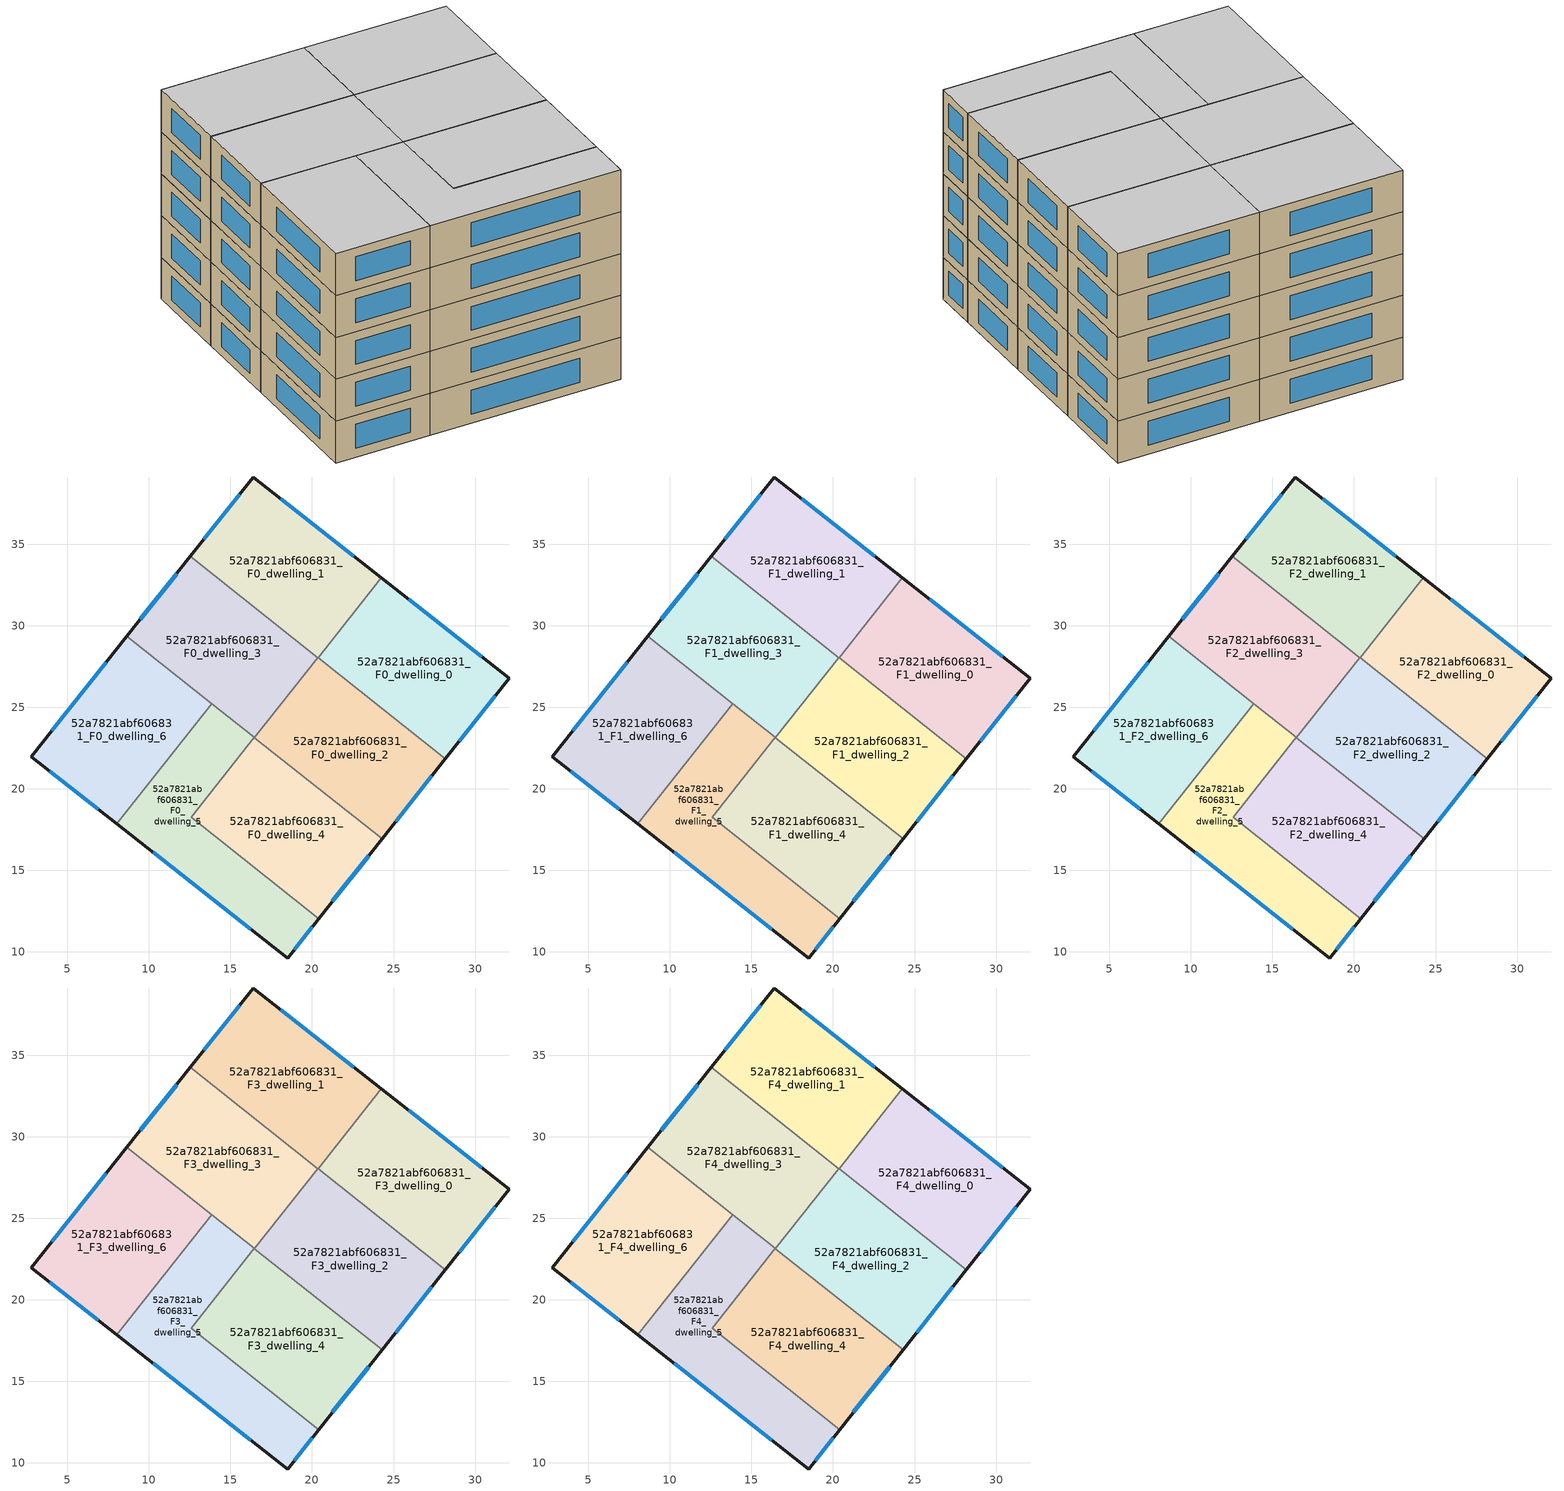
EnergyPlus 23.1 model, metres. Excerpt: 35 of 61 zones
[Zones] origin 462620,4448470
52a7821abf606831_F0_dwelling_0
 floor ground (EU_floor_Construction): 32.09,26.78 28.18,21.85 20.38,28.03 24.26,32.93 z0
 wall outside (EU_wall_Construction): 28.18,21.85 32.09,26.78 24.26,32.93 z0:3
 wall to 52a7821abf606831_F0_dwelling_1 (EU_wall_Construction): 24.26,32.93 20.38,28.03 z0:3
 wall to 52a7821abf606831_F0_dwelling_2 (EU_wall_Construction): 20.38,28.03 28.18,21.85 z0:3
 window (EU_Window_Construction): 30.41,28.09 25.94,31.61 / 29.02,22.9 31.25,25.72 z0.64:2.36
52a7821abf606831_F0_dwelling_1
 floor ground (EU_floor_Construction): 24.26,32.93 20.38,28.03 12.53,34.25 16.39,39.12 z0
 wall outside (EU_wall_Construction): 24.26,32.93 16.39,39.12 12.53,34.25 z0:3
 wall to 52a7821abf606831_F0_dwelling_3 (EU_wall_Construction): 12.53,34.25 20.36,28.05 z0:3
 wall to 52a7821abf606831_F0_dwelling_2 (EU_wall_Construction): 20.35,28.05 20.38,28.03 z0:3
 window (EU_Window_Construction): 22.58,34.26 18.08,37.79 / 15.56,38.08 13.36,35.29 z0.64:2.36
52a7821abf606831_F0_dwelling_2
 floor ground (EU_floor_Construction): 28.18,21.85 24.3,16.95 16.47,23.15 20.35,28.05 z0
 wall outside (EU_wall_Construction): 24.3,16.95 28.18,21.85 z0:3
 wall to 52a7821abf606831_F0_dwelling_3 (EU_wall_Construction): 20.35,28.05 16.47,23.15 z0:3
 wall to 52a7821abf606831_F0_dwelling_4 (EU_wall_Construction): 16.47,23.15 24.3,16.95 z0:3
 window (EU_Window_Construction): 25.13,18 27.35,20.8 z0.64:2.36
52a7821abf606831_F0_dwelling_3
 floor ground (EU_floor_Construction): 20.35,28.05 16.47,23.15 8.65,29.35 12.53,34.25 z0
 wall outside (EU_wall_Construction): 12.53,34.25 8.65,29.35 z0:3
 wall to 52a7821abf606831_F0_dwelling_6 (EU_wall_Construction): 8.65,29.35 13.85,25.23 z0:3
 wall to 52a7821abf606831_F0_dwelling_5 (EU_wall_Construction): 13.85,25.23 16.47,23.15 z0:3
 window (EU_Window_Construction): 11.7,33.2 9.48,30.4 z0.64:2.36
52a7821abf606831_F0_dwelling_4
 floor ground (EU_floor_Construction): 24.3,16.95 20.42,12.05 12.59,18.25 16.47,23.15 z0
 wall outside (EU_wall_Construction): 20.42,12.05 24.3,16.95 z0:3
 wall to 52a7821abf606831_F0_dwelling_5 (EU_wall_Construction): 16.47,23.15 12.59,18.25 20.42,12.05 z0:3
 window (EU_Window_Construction): 21.25,13.1 23.47,15.9 z0.64:2.36
52a7821abf606831_F0_dwelling_5
 floor ground (EU_floor_Construction): 16.47,23.15 12.59,18.25 20.42,12.05 18.5,9.63 8.02,17.87 13.85,25.23 z0
 wall outside (EU_wall_Construction): 8.02,17.87 18.5,9.63 20.42,12.05 z0:3
 wall to 52a7821abf606831_F0_dwelling_6 (EU_wall_Construction): 13.85,25.23 8.02,17.87 z0:3
 window (EU_Window_Construction): 18.91,10.15 20.01,11.53 / 10.26,16.1 16.26,11.39 z0.64:2.36
52a7821abf606831_F0_dwelling_6
 floor ground (EU_floor_Construction): 13.85,25.23 8.02,17.87 2.8,21.97 8.65,29.35 z0
 wall outside (EU_wall_Construction): 8.65,29.35 2.8,21.97 8.02,17.87 z0:3
 window (EU_Window_Construction): 3.91,21.09 6.9,18.75 / 7.39,27.77 4.05,23.55 z0.64:2.36
52a7821abf606831_F1_dwelling_0
 floor to 52a7821abf606831_F0_dwelling_0 (EU_floor_Construction): 32.09,26.78 28.18,21.85 20.38,28.03 24.26,32.93 z3
 wall outside (EU_wall_Construction): 28.18,21.85 32.09,26.78 24.26,32.93 z3:6
 wall to 52a7821abf606831_F1_dwelling_1 (EU_wall_Construction): 24.26,32.93 20.38,28.03 z3:6
 wall to 52a7821abf606831_F1_dwelling_2 (EU_wall_Construction): 20.38,28.03 28.18,21.85 z3:6
 window (EU_Window_Construction): 30.41,28.09 25.94,31.61 / 29.02,22.9 31.25,25.72 z3.64:5.36
52a7821abf606831_F1_dwelling_1
 floor to 52a7821abf606831_F0_dwelling_1 (EU_floor_Construction): 24.26,32.93 20.38,28.03 12.53,34.25 16.39,39.12 z3
 wall outside (EU_wall_Construction): 24.26,32.93 16.39,39.12 12.53,34.25 z3:6
 wall to 52a7821abf606831_F1_dwelling_3 (EU_wall_Construction): 12.53,34.25 20.36,28.05 z3:6
 wall to 52a7821abf606831_F1_dwelling_2 (EU_wall_Construction): 20.35,28.05 20.38,28.03 z3:6
 window (EU_Window_Construction): 22.58,34.26 18.08,37.79 / 15.56,38.08 13.36,35.29 z3.64:5.36
52a7821abf606831_F1_dwelling_2
 floor to 52a7821abf606831_F0_dwelling_2 (EU_floor_Construction): 28.18,21.85 24.3,16.95 16.47,23.15 20.35,28.05 z3
 wall outside (EU_wall_Construction): 24.3,16.95 28.18,21.85 z3:6
 wall to 52a7821abf606831_F1_dwelling_3 (EU_wall_Construction): 20.35,28.05 16.47,23.15 z3:6
 wall to 52a7821abf606831_F1_dwelling_4 (EU_wall_Construction): 16.47,23.15 24.3,16.95 z3:6
 window (EU_Window_Construction): 25.13,18 27.35,20.8 z3.64:5.36
52a7821abf606831_F1_dwelling_3
 floor to 52a7821abf606831_F0_dwelling_3 (EU_floor_Construction): 20.35,28.05 16.47,23.15 8.65,29.35 12.53,34.25 z3
 wall outside (EU_wall_Construction): 12.53,34.25 8.65,29.35 z3:6
 wall to 52a7821abf606831_F1_dwelling_6 (EU_wall_Construction): 8.65,29.35 13.85,25.23 z3:6
 wall to 52a7821abf606831_F1_dwelling_5 (EU_wall_Construction): 13.85,25.23 16.47,23.15 z3:6
 window (EU_Window_Construction): 11.7,33.2 9.48,30.4 z3.64:5.36
52a7821abf606831_F1_dwelling_4
 floor to 52a7821abf606831_F0_dwelling_4 (EU_floor_Construction): 24.3,16.95 20.42,12.05 12.59,18.25 16.47,23.15 z3
 wall outside (EU_wall_Construction): 20.42,12.05 24.3,16.95 z3:6
 wall to 52a7821abf606831_F1_dwelling_5 (EU_wall_Construction): 16.47,23.15 12.59,18.25 20.42,12.05 z3:6
 window (EU_Window_Construction): 21.25,13.1 23.47,15.9 z3.64:5.36
52a7821abf606831_F1_dwelling_5
 floor to 52a7821abf606831_F0_dwelling_5 (EU_floor_Construction): 16.47,23.15 12.59,18.25 20.42,12.05 18.5,9.63 8.02,17.87 13.85,25.23 z3
 wall outside (EU_wall_Construction): 8.02,17.87 18.5,9.63 20.42,12.05 z3:6
 wall to 52a7821abf606831_F1_dwelling_6 (EU_wall_Construction): 13.85,25.23 8.02,17.87 z3:6
 window (EU_Window_Construction): 18.91,10.15 20.01,11.53 / 10.26,16.1 16.26,11.39 z3.64:5.36
52a7821abf606831_F1_dwelling_6
 floor to 52a7821abf606831_F0_dwelling_6 (EU_floor_Construction): 13.85,25.23 8.02,17.87 2.8,21.97 8.65,29.35 z3
 wall outside (EU_wall_Construction): 8.65,29.35 2.8,21.97 8.02,17.87 z3:6
 window (EU_Window_Construction): 3.91,21.09 6.9,18.75 / 7.39,27.77 4.05,23.55 z3.64:5.36
52a7821abf606831_F2_dwelling_0
 floor to 52a7821abf606831_F1_dwelling_0 (EU_floor_Construction): 32.09,26.78 28.18,21.85 20.38,28.03 24.26,32.93 z6
 wall outside (EU_wall_Construction): 28.18,21.85 32.09,26.78 24.26,32.93 z6:9
 wall to 52a7821abf606831_F2_dwelling_1 (EU_wall_Construction): 24.26,32.93 20.38,28.03 z6:9
 wall to 52a7821abf606831_F2_dwelling_2 (EU_wall_Construction): 20.38,28.03 28.18,21.85 z6:9
 window (EU_Window_Construction): 30.41,28.09 25.94,31.61 / 29.02,22.9 31.25,25.72 z6.64:8.36
52a7821abf606831_F2_dwelling_1
 floor to 52a7821abf606831_F1_dwelling_1 (EU_floor_Construction): 24.26,32.93 20.38,28.03 12.53,34.25 16.39,39.12 z6
 wall outside (EU_wall_Construction): 24.26,32.93 16.39,39.12 12.53,34.25 z6:9
 wall to 52a7821abf606831_F2_dwelling_3 (EU_wall_Construction): 12.53,34.25 20.36,28.05 z6:9
 wall to 52a7821abf606831_F2_dwelling_2 (EU_wall_Construction): 20.35,28.05 20.38,28.03 z6:9
 window (EU_Window_Construction): 22.58,34.26 18.08,37.79 / 15.56,38.08 13.36,35.29 z6.64:8.36
52a7821abf606831_F2_dwelling_2
 floor to 52a7821abf606831_F1_dwelling_2 (EU_floor_Construction): 28.18,21.85 24.3,16.95 16.47,23.15 20.35,28.05 z6
 wall outside (EU_wall_Construction): 24.3,16.95 28.18,21.85 z6:9
 wall to 52a7821abf606831_F2_dwelling_3 (EU_wall_Construction): 20.35,28.05 16.47,23.15 z6:9
 wall to 52a7821abf606831_F2_dwelling_4 (EU_wall_Construction): 16.47,23.15 24.3,16.95 z6:9
 window (EU_Window_Construction): 25.13,18 27.35,20.8 z6.64:8.36
52a7821abf606831_F2_dwelling_3
 floor to 52a7821abf606831_F1_dwelling_3 (EU_floor_Construction): 20.35,28.05 16.47,23.15 8.65,29.35 12.53,34.25 z6
 wall outside (EU_wall_Construction): 12.53,34.25 8.65,29.35 z6:9
 wall to 52a7821abf606831_F2_dwelling_6 (EU_wall_Construction): 8.65,29.35 13.85,25.23 z6:9
 wall to 52a7821abf606831_F2_dwelling_5 (EU_wall_Construction): 13.85,25.23 16.47,23.15 z6:9
 window (EU_Window_Construction): 11.7,33.2 9.48,30.4 z6.64:8.36
52a7821abf606831_F2_dwelling_4
 floor to 52a7821abf606831_F1_dwelling_4 (EU_floor_Construction): 24.3,16.95 20.42,12.05 12.59,18.25 16.47,23.15 z6
 wall outside (EU_wall_Construction): 20.42,12.05 24.3,16.95 z6:9
 wall to 52a7821abf606831_F2_dwelling_5 (EU_wall_Construction): 16.47,23.15 12.59,18.25 20.42,12.05 z6:9
 window (EU_Window_Construction): 21.25,13.1 23.47,15.9 z6.64:8.36
52a7821abf606831_F2_dwelling_5
 floor to 52a7821abf606831_F1_dwelling_5 (EU_floor_Construction): 16.47,23.15 12.59,18.25 20.42,12.05 18.5,9.63 8.02,17.87 13.85,25.23 z6
 wall outside (EU_wall_Construction): 8.02,17.87 18.5,9.63 20.42,12.05 z6:9
 wall to 52a7821abf606831_F2_dwelling_6 (EU_wall_Construction): 13.85,25.23 8.02,17.87 z6:9
 window (EU_Window_Construction): 18.91,10.15 20.01,11.53 / 10.26,16.1 16.26,11.39 z6.64:8.36
52a7821abf606831_F2_dwelling_6
 floor to 52a7821abf606831_F1_dwelling_6 (EU_floor_Construction): 13.85,25.23 8.02,17.87 2.8,21.97 8.65,29.35 z6
 wall outside (EU_wall_Construction): 8.65,29.35 2.8,21.97 8.02,17.87 z6:9
 window (EU_Window_Construction): 3.91,21.09 6.9,18.75 / 7.39,27.77 4.05,23.55 z6.64:8.36
52a7821abf606831_F3_dwelling_0
 floor to 52a7821abf606831_F2_dwelling_0 (EU_floor_Construction): 32.09,26.78 28.18,21.85 20.38,28.03 24.26,32.93 z9
 wall outside (EU_wall_Construction): 28.18,21.85 32.09,26.78 24.26,32.93 z9:12
 wall to 52a7821abf606831_F3_dwelling_1 (EU_wall_Construction): 24.26,32.93 20.38,28.03 z9:12
 wall to 52a7821abf606831_F3_dwelling_2 (EU_wall_Construction): 20.38,28.03 28.18,21.85 z9:12
 window (EU_Window_Construction): 30.41,28.09 25.94,31.61 / 29.02,22.9 31.25,25.72 z9.64:11.36
52a7821abf606831_F3_dwelling_1
 floor to 52a7821abf606831_F2_dwelling_1 (EU_floor_Construction): 24.26,32.93 20.38,28.03 12.53,34.25 16.39,39.12 z9
 wall outside (EU_wall_Construction): 24.26,32.93 16.39,39.12 12.53,34.25 z9:12
 wall to 52a7821abf606831_F3_dwelling_3 (EU_wall_Construction): 12.53,34.25 20.36,28.05 z9:12
 wall to 52a7821abf606831_F3_dwelling_2 (EU_wall_Construction): 20.35,28.05 20.38,28.03 z9:12
 window (EU_Window_Construction): 22.58,34.26 18.08,37.79 / 15.56,38.08 13.36,35.29 z9.64:11.36
52a7821abf606831_F3_dwelling_2
 floor to 52a7821abf606831_F2_dwelling_2 (EU_floor_Construction): 28.18,21.85 24.3,16.95 16.47,23.15 20.35,28.05 z9
 wall outside (EU_wall_Construction): 24.3,16.95 28.18,21.85 z9:12
 wall to 52a7821abf606831_F3_dwelling_3 (EU_wall_Construction): 20.35,28.05 16.47,23.15 z9:12
 wall to 52a7821abf606831_F3_dwelling_4 (EU_wall_Construction): 16.47,23.15 24.3,16.95 z9:12
 window (EU_Window_Construction): 25.13,18 27.35,20.8 z9.64:11.36
52a7821abf606831_F3_dwelling_3
 floor to 52a7821abf606831_F2_dwelling_3 (EU_floor_Construction): 20.35,28.05 16.47,23.15 8.65,29.35 12.53,34.25 z9
 wall outside (EU_wall_Construction): 12.53,34.25 8.65,29.35 z9:12
 wall to 52a7821abf606831_F3_dwelling_6 (EU_wall_Construction): 8.65,29.35 13.85,25.23 z9:12
 wall to 52a7821abf606831_F3_dwelling_5 (EU_wall_Construction): 13.85,25.23 16.47,23.15 z9:12
 window (EU_Window_Construction): 11.7,33.2 9.48,30.4 z9.64:11.36
52a7821abf606831_F3_dwelling_4
 floor to 52a7821abf606831_F2_dwelling_4 (EU_floor_Construction): 24.3,16.95 20.42,12.05 12.59,18.25 16.47,23.15 z9
 wall outside (EU_wall_Construction): 20.42,12.05 24.3,16.95 z9:12
 wall to 52a7821abf606831_F3_dwelling_5 (EU_wall_Construction): 16.47,23.15 12.59,18.25 20.42,12.05 z9:12
 window (EU_Window_Construction): 21.25,13.1 23.47,15.9 z9.64:11.36
52a7821abf606831_F3_dwelling_5
 floor to 52a7821abf606831_F2_dwelling_5 (EU_floor_Construction): 16.47,23.15 12.59,18.25 20.42,12.05 18.5,9.63 8.02,17.87 13.85,25.23 z9
 wall outside (EU_wall_Construction): 8.02,17.87 18.5,9.63 20.42,12.05 z9:12
 wall to 52a7821abf606831_F3_dwelling_6 (EU_wall_Construction): 13.85,25.23 8.02,17.87 z9:12
 window (EU_Window_Construction): 18.91,10.15 20.01,11.53 / 10.26,16.1 16.26,11.39 z9.64:11.36
52a7821abf606831_F3_dwelling_6
 floor to 52a7821abf606831_F2_dwelling_6 (EU_floor_Construction): 13.85,25.23 8.02,17.87 2.8,21.97 8.65,29.35 z9
 wall outside (EU_wall_Construction): 8.65,29.35 2.8,21.97 8.02,17.87 z9:12
 window (EU_Window_Construction): 3.91,21.09 6.9,18.75 / 7.39,27.77 4.05,23.55 z9.64:11.36
52a7821abf606831_F4_dwelling_0
 floor to 52a7821abf606831_F3_dwelling_0 (EU_floor_Construction): 32.09,26.78 28.18,21.85 20.38,28.03 24.26,32.93 z12
 wall outside (EU_wall_Construction): 28.18,21.85 32.09,26.78 24.26,32.93 z12:15
 wall to 52a7821abf606831_F4_dwelling_1 (EU_wall_Construction): 24.26,32.93 20.38,28.03 z12:15
 wall to 52a7821abf606831_F4_dwelling_2 (EU_wall_Construction): 20.38,28.03 28.18,21.85 z12:15
 window (EU_Window_Construction): 30.41,28.09 25.94,31.61 / 29.02,22.9 31.25,25.72 z12.64:14.36
 ceiling to 52a7821abf606831_F5_dwelling_0 (EU_floor_Construction): 28.18,21.85 32.09,26.78 24.26,32.93 20.38,28.03 z15
52a7821abf606831_F4_dwelling_1
 floor to 52a7821abf606831_F3_dwelling_1 (EU_floor_Construction): 24.26,32.93 20.38,28.03 12.53,34.25 16.39,39.12 z12
 wall outside (EU_wall_Construction): 24.26,32.93 16.39,39.12 12.53,34.25 z12:15
 wall to 52a7821abf606831_F4_dwelling_3 (EU_wall_Construction): 12.53,34.25 20.36,28.05 z12:15
 wall to 52a7821abf606831_F4_dwelling_2 (EU_wall_Construction): 20.35,28.05 20.38,28.03 z12:15
 window (EU_Window_Construction): 22.58,34.26 18.08,37.79 / 15.56,38.08 13.36,35.29 z12.64:14.36
 ceiling to 52a7821abf606831_F5_dwelling_1 (EU_floor_Construction): 20.38,28.03 24.26,32.93 16.39,39.12 12.53,34.25 z15
52a7821abf606831_F4_dwelling_2
 floor to 52a7821abf606831_F3_dwelling_2 (EU_floor_Construction): 28.18,21.85 24.3,16.95 16.47,23.15 20.35,28.05 z12
 wall outside (EU_wall_Construction): 24.3,16.95 28.18,21.85 z12:15
 wall to 52a7821abf606831_F4_dwelling_3 (EU_wall_Construction): 20.35,28.05 16.47,23.15 z12:15
 wall to 52a7821abf606831_F4_dwelling_4 (EU_wall_Construction): 16.47,23.15 24.3,16.95 z12:15
 window (EU_Window_Construction): 25.13,18 27.35,20.8 z12.64:14.36
 ceiling to 52a7821abf606831_F5_dwelling_2 (EU_floor_Construction): 24.3,16.95 28.18,21.85 20.35,28.05 16.47,23.15 z15
52a7821abf606831_F4_dwelling_3
 floor to 52a7821abf606831_F3_dwelling_3 (EU_floor_Construction): 20.35,28.05 16.47,23.15 8.65,29.35 12.53,34.25 z12
 wall outside (EU_wall_Construction): 12.53,34.25 8.65,29.35 z12:15
 wall to 52a7821abf606831_F4_dwelling_6 (EU_wall_Construction): 8.65,29.35 13.85,25.23 z12:15
 wall to 52a7821abf606831_F4_dwelling_5 (EU_wall_Construction): 13.85,25.23 16.47,23.15 z12:15
 window (EU_Window_Construction): 11.7,33.2 9.48,30.4 z12.64:14.36
 ceiling to 52a7821abf606831_F5_dwelling_3 (EU_floor_Construction): 16.47,23.15 20.35,28.05 12.53,34.25 8.65,29.35 z15
52a7821abf606831_F4_dwelling_4
 floor to 52a7821abf606831_F3_dwelling_4 (EU_floor_Construction): 24.3,16.95 20.42,12.05 12.59,18.25 16.47,23.15 z12
 wall outside (EU_wall_Construction): 20.42,12.05 24.3,16.95 z12:15
 wall to 52a7821abf606831_F4_dwelling_5 (EU_wall_Construction): 16.47,23.15 12.59,18.25 20.42,12.05 z12:15
 window (EU_Window_Construction): 21.25,13.1 23.47,15.9 z12.64:14.36
 ceiling to 52a7821abf606831_F5_dwelling_4 (EU_floor_Construction): 20.42,12.05 24.3,16.95 16.47,23.15 12.59,18.25 z15
52a7821abf606831_F4_dwelling_5
 floor to 52a7821abf606831_F3_dwelling_5 (EU_floor_Construction): 16.47,23.15 12.59,18.25 20.42,12.05 18.5,9.63 8.02,17.87 13.85,25.23 z12
 wall outside (EU_wall_Construction): 8.02,17.87 18.5,9.63 20.42,12.05 z12:15
 wall to 52a7821abf606831_F4_dwelling_6 (EU_wall_Construction): 13.85,25.23 8.02,17.87 z12:15
 window (EU_Window_Construction): 18.91,10.15 20.01,11.53 / 10.26,16.1 16.26,11.39 z12.64:14.36
 ceiling to 52a7821abf606831_F5_dwelling_5 (EU_floor_Construction): 18.5,9.63 20.42,12.05 12.59,18.25 16.47,23.15 13.85,25.23 8.02,17.87 z15
52a7821abf606831_F4_dwelling_6
 floor to 52a7821abf606831_F3_dwelling_6 (EU_floor_Construction): 13.85,25.23 8.02,17.87 2.8,21.97 8.65,29.35 z12
 wall outside (EU_wall_Construction): 8.65,29.35 2.8,21.97 8.02,17.87 z12:15
 window (EU_Window_Construction): 3.91,21.09 6.9,18.75 / 7.39,27.77 4.05,23.55 z12.64:14.36
 ceiling to 52a7821abf606831_F5_dwelling_6 (EU_floor_Construction): 8.02,17.87 13.85,25.23 8.65,29.35 2.8,21.97 z15
[Building]
EU S2 Campaign: North Axis=0; Terrain=City; Solar Distribution=FullExterior
[Site:Location]
Yerevan-Zvartnots.Intl.AP: Latitude=40.15; Longitude=44.383; Time Zone=4; Elevation=854
[SizingPeriod:WeatherFileDays]
AnnualSizingPeriod: Begin Month=1; Begin Day of Month=1; End Month=12; End Day of Month=31; Day of Week for Start Day=Monday; Use Weather File Daylight Saving Period=No; Use Weather File Rain and Snow Indicators=No
[MATERIAL]
EU_InternalMass_Material: Roughness=MediumRough; Thickness=0.1; Conductivity=1; Density=1800; Specific Heat=900; Thermal Absorptance=0.9; Solar Absorptance=0.7; Visible Absorptance=0.7
[MATERIAL:NOMASS] Roughness=MediumRough; Thermal Absorptance=0.9; Solar Absorptance=0.7; Visible Absorptance=0.7
Name | Thermal Resistance
EU_wall_NoMass | 1.05043
EU_floor_NoMass | 0.478065
[WINDOWMATERIAL:SIMPLEGLAZINGSYSTEM]
EU_Window_SimpleGlazing: UFactor=2.5566; Solar Heat Gain Coefficient=0.75; Visible Transmittance=0.75
[CONSTRUCTION]
EU_wall_Construction: EU_wall_NoMass
EU_floor_Construction: EU_floor_NoMass
EU_Window_Construction: EU_Window_SimpleGlazing
EU_InternalMass_Construction: EU_InternalMass_Material
[ZONE] Type=1; Multiplier=1; Ceiling Height=autocalculate; Floor Area=autocalculate; Part of Total Floor Area=Yes
Name | Volume
52a7821abf606831_F0_dwelling_0; 52a7821abf606831_F1_dwelling_0; 52a7821abf606831_F2_dwelling_0; 52a7821abf606831_F3_dwelling_0; 52a7821abf606831_F4_dwelling_0 | 187.273
52a7821abf606831_F0_dwelling_1; 52a7821abf606831_F1_dwelling_1; 52a7821abf606831_F2_dwelling_1; 52a7821abf606831_F3_dwelling_1; 52a7821abf606831_F4_dwelling_1 | 187.295
52a7821abf606831_F0_dwelling_2; 52a7821abf606831_F1_dwelling_2; 52a7821abf606831_F2_dwelling_2; 52a7821abf606831_F3_dwelling_2; 52a7821abf606831_F4_dwelling_2 | 187.281
52a7821abf606831_F0_dwelling_3; 52a7821abf606831_F1_dwelling_3; 52a7821abf606831_F2_dwelling_3; 52a7821abf606831_F3_dwelling_3; 52a7821abf606831_F4_dwelling_3; 52a7821abf606831_F0_dwelling_6; 52a7821abf606831_F1_dwelling_6; 52a7821abf606831_F2_dwelling_6; 52a7821abf606831_F3_dwelling_6; 52a7821abf606831_F4_dwelling_6 | 187.276
52a7821abf606831_F0_dwelling_4; 52a7821abf606831_F1_dwelling_4; 52a7821abf606831_F2_dwelling_4; 52a7821abf606831_F3_dwelling_4; 52a7821abf606831_F4_dwelling_4; 52a7821abf606831_F0_dwelling_5; 52a7821abf606831_F1_dwelling_5; 52a7821abf606831_F2_dwelling_5; 52a7821abf606831_F3_dwelling_5; 52a7821abf606831_F4_dwelling_5 | 187.274
[INTERNALMASS] Construction=EU_InternalMass_Construction
Name | Zone or ZoneList | Surface Area
52a7821abf606831_F0_dwelling_0_EU_InternalMass | 52a7821abf606831_F0_dwelling_0 | 62.424
52a7821abf606831_F0_dwelling_1_EU_InternalMass | 52a7821abf606831_F0_dwelling_1 | 62.4302
52a7821abf606831_F0_dwelling_2_EU_InternalMass | 52a7821abf606831_F0_dwelling_2 | 62.426
52a7821abf606831_F0_dwelling_3_EU_InternalMass | 52a7821abf606831_F0_dwelling_3 | 62.4255
52a7821abf606831_F0_dwelling_4_EU_InternalMass | 52a7821abf606831_F0_dwelling_4 | 62.4265
52a7821abf606831_F0_dwelling_5_EU_InternalMass | 52a7821abf606831_F0_dwelling_5 | 62.425
52a7821abf606831_F0_dwelling_6_EU_InternalMass | 52a7821abf606831_F0_dwelling_6 | 62.4247
52a7821abf606831_F1_dwelling_0_EU_InternalMass | 52a7821abf606831_F1_dwelling_0 | 62.424
52a7821abf606831_F1_dwelling_1_EU_InternalMass | 52a7821abf606831_F1_dwelling_1 | 62.4302
52a7821abf606831_F1_dwelling_2_EU_InternalMass | 52a7821abf606831_F1_dwelling_2 | 62.426
52a7821abf606831_F1_dwelling_3_EU_InternalMass | 52a7821abf606831_F1_dwelling_3 | 62.4255
52a7821abf606831_F1_dwelling_4_EU_InternalMass | 52a7821abf606831_F1_dwelling_4 | 62.4265
52a7821abf606831_F1_dwelling_5_EU_InternalMass | 52a7821abf606831_F1_dwelling_5 | 62.425
52a7821abf606831_F1_dwelling_6_EU_InternalMass | 52a7821abf606831_F1_dwelling_6 | 62.4247
52a7821abf606831_F2_dwelling_0_EU_InternalMass | 52a7821abf606831_F2_dwelling_0 | 62.424
52a7821abf606831_F2_dwelling_1_EU_InternalMass | 52a7821abf606831_F2_dwelling_1 | 62.4302
52a7821abf606831_F2_dwelling_2_EU_InternalMass | 52a7821abf606831_F2_dwelling_2 | 62.426
52a7821abf606831_F2_dwelling_3_EU_InternalMass | 52a7821abf606831_F2_dwelling_3 | 62.4255
52a7821abf606831_F2_dwelling_4_EU_InternalMass | 52a7821abf606831_F2_dwelling_4 | 62.4265
52a7821abf606831_F2_dwelling_5_EU_InternalMass | 52a7821abf606831_F2_dwelling_5 | 62.425
52a7821abf606831_F2_dwelling_6_EU_InternalMass | 52a7821abf606831_F2_dwelling_6 | 62.4247
52a7821abf606831_F3_dwelling_0_EU_InternalMass | 52a7821abf606831_F3_dwelling_0 | 62.424
52a7821abf606831_F3_dwelling_1_EU_InternalMass | 52a7821abf606831_F3_dwelling_1 | 62.4302
52a7821abf606831_F3_dwelling_2_EU_InternalMass | 52a7821abf606831_F3_dwelling_2 | 62.426
52a7821abf606831_F3_dwelling_3_EU_InternalMass | 52a7821abf606831_F3_dwelling_3 | 62.4255
52a7821abf606831_F3_dwelling_4_EU_InternalMass | 52a7821abf606831_F3_dwelling_4 | 62.4265
52a7821abf606831_F3_dwelling_5_EU_InternalMass | 52a7821abf606831_F3_dwelling_5 | 62.425
52a7821abf606831_F3_dwelling_6_EU_InternalMass | 52a7821abf606831_F3_dwelling_6 | 62.4247
52a7821abf606831_F4_dwelling_0_EU_InternalMass | 52a7821abf606831_F4_dwelling_0 | 62.424
52a7821abf606831_F4_dwelling_1_EU_InternalMass | 52a7821abf606831_F4_dwelling_1 | 62.4302
52a7821abf606831_F4_dwelling_2_EU_InternalMass | 52a7821abf606831_F4_dwelling_2 | 62.426
52a7821abf606831_F4_dwelling_3_EU_InternalMass | 52a7821abf606831_F4_dwelling_3 | 62.4255
52a7821abf606831_F4_dwelling_4_EU_InternalMass | 52a7821abf606831_F4_dwelling_4 | 62.4265
52a7821abf606831_F4_dwelling_5_EU_InternalMass | 52a7821abf606831_F4_dwelling_5 | 62.425
52a7821abf606831_F4_dwelling_6_EU_InternalMass | 52a7821abf606831_F4_dwelling_6 | 62.4247
[OTHEREQUIPMENT] Fuel Type=Electricity; Design Level Calculation Method=Watts/Area; Power per Zone Floor Area=1; Fraction Latent=0; Fraction Radiant=0; Fraction Lost=0; Carbon Dioxide Generation Rate=0; EndUse Subcategory=EU_Step8_InternalGains
Name | Zone or ZoneList or Space or SpaceList | Schedule
EU_Step8_InternalGain_52a7821abf606831_F0_dwelling_0_f000 | 52a7821abf606831_F0_dwelling_0 | EU_Step8_GainSchedule_52a7821abf606831_F0_dwelling_0_f000
EU_Step8_InternalGain_52a7821abf606831_F0_dwelling_1_f000 | 52a7821abf606831_F0_dwelling_1 | EU_Step8_GainSchedule_52a7821abf606831_F0_dwelling_1_f000
EU_Step8_InternalGain_52a7821abf606831_F0_dwelling_2_f000 | 52a7821abf606831_F0_dwelling_2 | EU_Step8_GainSchedule_52a7821abf606831_F0_dwelling_2_f000
EU_Step8_InternalGain_52a7821abf606831_F0_dwelling_3_f000 | 52a7821abf606831_F0_dwelling_3 | EU_Step8_GainSchedule_52a7821abf606831_F0_dwelling_3_f000
EU_Step8_InternalGain_52a7821abf606831_F0_dwelling_4_f000 | 52a7821abf606831_F0_dwelling_4 | EU_Step8_GainSchedule_52a7821abf606831_F0_dwelling_4_f000
EU_Step8_InternalGain_52a7821abf606831_F0_dwelling_5_f000 | 52a7821abf606831_F0_dwelling_5 | EU_Step8_GainSchedule_52a7821abf606831_F0_dwelling_5_f000
EU_Step8_InternalGain_52a7821abf606831_F0_dwelling_6_f000 | 52a7821abf606831_F0_dwelling_6 | EU_Step8_GainSchedule_52a7821abf606831_F0_dwelling_6_f000
EU_Step8_InternalGain_52a7821abf606831_F1_dwelling_0_f000 | 52a7821abf606831_F1_dwelling_0 | EU_Step8_GainSchedule_52a7821abf606831_F1_dwelling_0_f000
EU_Step8_InternalGain_52a7821abf606831_F1_dwelling_1_f000 | 52a7821abf606831_F1_dwelling_1 | EU_Step8_GainSchedule_52a7821abf606831_F1_dwelling_1_f000
EU_Step8_InternalGain_52a7821abf606831_F1_dwelling_2_f000 | 52a7821abf606831_F1_dwelling_2 | EU_Step8_GainSchedule_52a7821abf606831_F1_dwelling_2_f000
EU_Step8_InternalGain_52a7821abf606831_F1_dwelling_3_f000 | 52a7821abf606831_F1_dwelling_3 | EU_Step8_GainSchedule_52a7821abf606831_F1_dwelling_3_f000
EU_Step8_InternalGain_52a7821abf606831_F1_dwelling_4_f000 | 52a7821abf606831_F1_dwelling_4 | EU_Step8_GainSchedule_52a7821abf606831_F1_dwelling_4_f000
EU_Step8_InternalGain_52a7821abf606831_F1_dwelling_5_f000 | 52a7821abf606831_F1_dwelling_5 | EU_Step8_GainSchedule_52a7821abf606831_F1_dwelling_5_f000
EU_Step8_InternalGain_52a7821abf606831_F1_dwelling_6_f000 | 52a7821abf606831_F1_dwelling_6 | EU_Step8_GainSchedule_52a7821abf606831_F1_dwelling_6_f000
EU_Step8_InternalGain_52a7821abf606831_F2_dwelling_0_f000 | 52a7821abf606831_F2_dwelling_0 | EU_Step8_GainSchedule_52a7821abf606831_F2_dwelling_0_f000
EU_Step8_InternalGain_52a7821abf606831_F2_dwelling_1_f000 | 52a7821abf606831_F2_dwelling_1 | EU_Step8_GainSchedule_52a7821abf606831_F2_dwelling_1_f000
EU_Step8_InternalGain_52a7821abf606831_F2_dwelling_2_f000 | 52a7821abf606831_F2_dwelling_2 | EU_Step8_GainSchedule_52a7821abf606831_F2_dwelling_2_f000
EU_Step8_InternalGain_52a7821abf606831_F2_dwelling_3_f000 | 52a7821abf606831_F2_dwelling_3 | EU_Step8_GainSchedule_52a7821abf606831_F2_dwelling_3_f000
EU_Step8_InternalGain_52a7821abf606831_F2_dwelling_4_f000 | 52a7821abf606831_F2_dwelling_4 | EU_Step8_GainSchedule_52a7821abf606831_F2_dwelling_4_f000
EU_Step8_InternalGain_52a7821abf606831_F2_dwelling_5_f000 | 52a7821abf606831_F2_dwelling_5 | EU_Step8_GainSchedule_52a7821abf606831_F2_dwelling_5_f000
EU_Step8_InternalGain_52a7821abf606831_F2_dwelling_6_f000 | 52a7821abf606831_F2_dwelling_6 | EU_Step8_GainSchedule_52a7821abf606831_F2_dwelling_6_f000
EU_Step8_InternalGain_52a7821abf606831_F3_dwelling_0_f000 | 52a7821abf606831_F3_dwelling_0 | EU_Step8_GainSchedule_52a7821abf606831_F3_dwelling_0_f000
EU_Step8_InternalGain_52a7821abf606831_F3_dwelling_1_f000 | 52a7821abf606831_F3_dwelling_1 | EU_Step8_GainSchedule_52a7821abf606831_F3_dwelling_1_f000
EU_Step8_InternalGain_52a7821abf606831_F3_dwelling_2_f000 | 52a7821abf606831_F3_dwelling_2 | EU_Step8_GainSchedule_52a7821abf606831_F3_dwelling_2_f000
EU_Step8_InternalGain_52a7821abf606831_F3_dwelling_3_f000 | 52a7821abf606831_F3_dwelling_3 | EU_Step8_GainSchedule_52a7821abf606831_F3_dwelling_3_f000
EU_Step8_InternalGain_52a7821abf606831_F3_dwelling_4_f000 | 52a7821abf606831_F3_dwelling_4 | EU_Step8_GainSchedule_52a7821abf606831_F3_dwelling_4_f000
EU_Step8_InternalGain_52a7821abf606831_F3_dwelling_5_f000 | 52a7821abf606831_F3_dwelling_5 | EU_Step8_GainSchedule_52a7821abf606831_F3_dwelling_5_f000
EU_Step8_InternalGain_52a7821abf606831_F3_dwelling_6_f000 | 52a7821abf606831_F3_dwelling_6 | EU_Step8_GainSchedule_52a7821abf606831_F3_dwelling_6_f000
EU_Step8_InternalGain_52a7821abf606831_F4_dwelling_0_f000 | 52a7821abf606831_F4_dwelling_0 | EU_Step8_GainSchedule_52a7821abf606831_F4_dwelling_0_f000
EU_Step8_InternalGain_52a7821abf606831_F4_dwelling_1_f000 | 52a7821abf606831_F4_dwelling_1 | EU_Step8_GainSchedule_52a7821abf606831_F4_dwelling_1_f000
EU_Step8_InternalGain_52a7821abf606831_F4_dwelling_2_f000 | 52a7821abf606831_F4_dwelling_2 | EU_Step8_GainSchedule_52a7821abf606831_F4_dwelling_2_f000
EU_Step8_InternalGain_52a7821abf606831_F4_dwelling_3_f000 | 52a7821abf606831_F4_dwelling_3 | EU_Step8_GainSchedule_52a7821abf606831_F4_dwelling_3_f000
EU_Step8_InternalGain_52a7821abf606831_F4_dwelling_4_f000 | 52a7821abf606831_F4_dwelling_4 | EU_Step8_GainSchedule_52a7821abf606831_F4_dwelling_4_f000
EU_Step8_InternalGain_52a7821abf606831_F4_dwelling_5_f000 | 52a7821abf606831_F4_dwelling_5 | EU_Step8_GainSchedule_52a7821abf606831_F4_dwelling_5_f000
EU_Step8_InternalGain_52a7821abf606831_F4_dwelling_6_f000 | 52a7821abf606831_F4_dwelling_6 | EU_Step8_GainSchedule_52a7821abf606831_F4_dwelling_6_f000
[ZONEVENTILATION:DESIGNFLOWRATE] Schedule=EU_AlwaysOn; Design Flow Rate Calculation Method=AirChanges/Hour; Air Changes per Hour=0.557805; Ventilation Type=Natural; Fan Pressure Rise=0; Fan Total Efficiency=1; Constant Term Coefficient=1; Temperature Term Coefficient=0; Velocity Term Coefficient=0; Velocity Squared Term Coefficient=0; Minimum Indoor Temperature=-100; Maximum Indoor Temperature=100; Delta Temperature=-100; Minimum Outdoor Temperature=-100; Maximum Outdoor Temperature=100; Maximum Wind Speed=40
Name | Zone or ZoneList or Space or SpaceList
EU_ConstantAir_52a7821abf606831_F0_dwelling_0 | 52a7821abf606831_F0_dwelling_0
EU_ConstantAir_52a7821abf606831_F0_dwelling_1 | 52a7821abf606831_F0_dwelling_1
EU_ConstantAir_52a7821abf606831_F0_dwelling_2 | 52a7821abf606831_F0_dwelling_2
EU_ConstantAir_52a7821abf606831_F0_dwelling_3 | 52a7821abf606831_F0_dwelling_3
EU_ConstantAir_52a7821abf606831_F0_dwelling_4 | 52a7821abf606831_F0_dwelling_4
EU_ConstantAir_52a7821abf606831_F0_dwelling_5 | 52a7821abf606831_F0_dwelling_5
EU_ConstantAir_52a7821abf606831_F0_dwelling_6 | 52a7821abf606831_F0_dwelling_6
EU_ConstantAir_52a7821abf606831_F1_dwelling_0 | 52a7821abf606831_F1_dwelling_0
EU_ConstantAir_52a7821abf606831_F1_dwelling_1 | 52a7821abf606831_F1_dwelling_1
EU_ConstantAir_52a7821abf606831_F1_dwelling_2 | 52a7821abf606831_F1_dwelling_2
EU_ConstantAir_52a7821abf606831_F1_dwelling_3 | 52a7821abf606831_F1_dwelling_3
EU_ConstantAir_52a7821abf606831_F1_dwelling_4 | 52a7821abf606831_F1_dwelling_4
EU_ConstantAir_52a7821abf606831_F1_dwelling_5 | 52a7821abf606831_F1_dwelling_5
EU_ConstantAir_52a7821abf606831_F1_dwelling_6 | 52a7821abf606831_F1_dwelling_6
EU_ConstantAir_52a7821abf606831_F2_dwelling_0 | 52a7821abf606831_F2_dwelling_0
EU_ConstantAir_52a7821abf606831_F2_dwelling_1 | 52a7821abf606831_F2_dwelling_1
EU_ConstantAir_52a7821abf606831_F2_dwelling_2 | 52a7821abf606831_F2_dwelling_2
EU_ConstantAir_52a7821abf606831_F2_dwelling_3 | 52a7821abf606831_F2_dwelling_3
EU_ConstantAir_52a7821abf606831_F2_dwelling_4 | 52a7821abf606831_F2_dwelling_4
EU_ConstantAir_52a7821abf606831_F2_dwelling_5 | 52a7821abf606831_F2_dwelling_5
EU_ConstantAir_52a7821abf606831_F2_dwelling_6 | 52a7821abf606831_F2_dwelling_6
EU_ConstantAir_52a7821abf606831_F3_dwelling_0 | 52a7821abf606831_F3_dwelling_0
EU_ConstantAir_52a7821abf606831_F3_dwelling_1 | 52a7821abf606831_F3_dwelling_1
EU_ConstantAir_52a7821abf606831_F3_dwelling_2 | 52a7821abf606831_F3_dwelling_2
EU_ConstantAir_52a7821abf606831_F3_dwelling_3 | 52a7821abf606831_F3_dwelling_3
EU_ConstantAir_52a7821abf606831_F3_dwelling_4 | 52a7821abf606831_F3_dwelling_4
EU_ConstantAir_52a7821abf606831_F3_dwelling_5 | 52a7821abf606831_F3_dwelling_5
EU_ConstantAir_52a7821abf606831_F3_dwelling_6 | 52a7821abf606831_F3_dwelling_6
EU_ConstantAir_52a7821abf606831_F4_dwelling_0 | 52a7821abf606831_F4_dwelling_0
EU_ConstantAir_52a7821abf606831_F4_dwelling_1 | 52a7821abf606831_F4_dwelling_1
EU_ConstantAir_52a7821abf606831_F4_dwelling_2 | 52a7821abf606831_F4_dwelling_2
EU_ConstantAir_52a7821abf606831_F4_dwelling_3 | 52a7821abf606831_F4_dwelling_3
EU_ConstantAir_52a7821abf606831_F4_dwelling_4 | 52a7821abf606831_F4_dwelling_4
EU_ConstantAir_52a7821abf606831_F4_dwelling_5 | 52a7821abf606831_F4_dwelling_5
EU_ConstantAir_52a7821abf606831_F4_dwelling_6 | 52a7821abf606831_F4_dwelling_6
[HVACTEMPLATE:THERMOSTAT] Constant Heating Setpoint=20; Constant Cooling Setpoint=50
EU_HeatOnly_52a7821abf606831_F0_dwelling_0; EU_HeatOnly_52a7821abf606831_F0_dwelling_1; EU_HeatOnly_52a7821abf606831_F0_dwelling_2; EU_HeatOnly_52a7821abf606831_F0_dwelling_3; EU_HeatOnly_52a7821abf606831_F0_dwelling_4; EU_HeatOnly_52a7821abf606831_F0_dwelling_5; EU_HeatOnly_52a7821abf606831_F0_dwelling_6; EU_HeatOnly_52a7821abf606831_F1_dwelling_0; EU_HeatOnly_52a7821abf606831_F1_dwelling_1; EU_HeatOnly_52a7821abf606831_F1_dwelling_2; EU_HeatOnly_52a7821abf606831_F1_dwelling_3; EU_HeatOnly_52a7821abf606831_F1_dwelling_4; EU_HeatOnly_52a7821abf606831_F1_dwelling_5; EU_HeatOnly_52a7821abf606831_F1_dwelling_6; EU_HeatOnly_52a7821abf606831_F2_dwelling_0; EU_HeatOnly_52a7821abf606831_F2_dwelling_1; EU_HeatOnly_52a7821abf606831_F2_dwelling_2; EU_HeatOnly_52a7821abf606831_F2_dwelling_3; EU_HeatOnly_52a7821abf606831_F2_dwelling_4; EU_HeatOnly_52a7821abf606831_F2_dwelling_5; EU_HeatOnly_52a7821abf606831_F2_dwelling_6; EU_HeatOnly_52a7821abf606831_F3_dwelling_0; EU_HeatOnly_52a7821abf606831_F3_dwelling_1; EU_HeatOnly_52a7821abf606831_F3_dwelling_2; EU_HeatOnly_52a7821abf606831_F3_dwelling_3; EU_HeatOnly_52a7821abf606831_F3_dwelling_4; EU_HeatOnly_52a7821abf606831_F3_dwelling_5; EU_HeatOnly_52a7821abf606831_F3_dwelling_6; EU_HeatOnly_52a7821abf606831_F4_dwelling_0; EU_HeatOnly_52a7821abf606831_F4_dwelling_1; EU_HeatOnly_52a7821abf606831_F4_dwelling_2; EU_HeatOnly_52a7821abf606831_F4_dwelling_3; EU_HeatOnly_52a7821abf606831_F4_dwelling_4; EU_HeatOnly_52a7821abf606831_F4_dwelling_5; EU_HeatOnly_52a7821abf606831_F4_dwelling_6; EU_HeatOnly_52a7821abf606831_F5_dwelling_0; EU_HeatOnly_52a7821abf606831_F5_dwelling_1; EU_HeatOnly_52a7821abf606831_F5_dwelling_2; EU_HeatOnly_52a7821abf606831_F5_dwelling_3; EU_HeatOnly_52a7821abf606831_F5_dwelling_4; EU_HeatOnly_52a7821abf606831_F5_dwelling_5; EU_HeatOnly_52a7821abf606831_F5_dwelling_6; EU_HeatOnly_52a7821abf606831_F6_dwelling_0; EU_HeatOnly_52a7821abf606831_F6_dwelling_1; EU_HeatOnly_52a7821abf606831_F6_dwelling_2; EU_HeatOnly_52a7821abf606831_F6_dwelling_3; EU_HeatOnly_52a7821abf606831_F6_dwelling_4; EU_HeatOnly_52a7821abf606831_F6_dwelling_5; EU_HeatOnly_52a7821abf606831_F6_dwelling_6; EU_HeatOnly_52a7821abf606831_F7_dwelling_0; EU_HeatOnly_52a7821abf606831_F7_dwelling_1; EU_HeatOnly_52a7821abf606831_F7_dwelling_2; EU_HeatOnly_52a7821abf606831_F7_dwelling_3; EU_HeatOnly_52a7821abf606831_F7_dwelling_4; EU_HeatOnly_52a7821abf606831_F7_dwelling_5; EU_HeatOnly_52a7821abf606831_F8_dwelling_0; EU_HeatOnly_52a7821abf606831_F8_dwelling_1; EU_HeatOnly_52a7821abf606831_F8_dwelling_2; EU_HeatOnly_52a7821abf606831_F8_dwelling_3; EU_HeatOnly_52a7821abf606831_F8_dwelling_4; EU_HeatOnly_52a7821abf606831_F8_dwelling_5
[HVACTEMPLATE:ZONE:IDEALLOADSAIRSYSTEM] System Availability Schedule=EU_AlwaysOn; Maximum Heating Supply Air Temperature=50; Minimum Cooling Supply Air Temperature=13; Maximum Heating Supply Air Humidity Ratio=0.0156; Minimum Cooling Supply Air Humidity Ratio=0.0077; Heating Limit=NoLimit; Cooling Limit=NoLimit; Heating Availability Schedule=EU_AlwaysOn; Cooling Availability Schedule=EU_CoolingOff; Dehumidification Control Type=ConstantSensibleHeatRatio; Cooling Sensible Heat Ratio=0.7; Dehumidification Setpoint=60; Humidification Control Type=None; Humidification Setpoint=30; Outdoor Air Method=None; Outdoor Air Flow Rate per Person=0.00944; Outdoor Air Flow Rate per Zone Floor Area=0; Outdoor Air Flow Rate per Zone=0; Demand Controlled Ventilation Type=None; Outdoor Air Economizer Type=NoEconomizer; Heat Recovery Type=None; Sensible Heat Recovery Effectiveness=0.7; Latent Heat Recovery Effectiveness=0.65
Name | Template Thermostat
52a7821abf606831_F0_dwelling_0 | EU_HeatOnly_52a7821abf606831_F0_dwelling_0
52a7821abf606831_F0_dwelling_1 | EU_HeatOnly_52a7821abf606831_F0_dwelling_1
52a7821abf606831_F0_dwelling_2 | EU_HeatOnly_52a7821abf606831_F0_dwelling_2
52a7821abf606831_F0_dwelling_3 | EU_HeatOnly_52a7821abf606831_F0_dwelling_3
52a7821abf606831_F0_dwelling_4 | EU_HeatOnly_52a7821abf606831_F0_dwelling_4
52a7821abf606831_F0_dwelling_5 | EU_HeatOnly_52a7821abf606831_F0_dwelling_5
52a7821abf606831_F0_dwelling_6 | EU_HeatOnly_52a7821abf606831_F0_dwelling_6
52a7821abf606831_F1_dwelling_0 | EU_HeatOnly_52a7821abf606831_F1_dwelling_0
52a7821abf606831_F1_dwelling_1 | EU_HeatOnly_52a7821abf606831_F1_dwelling_1
52a7821abf606831_F1_dwelling_2 | EU_HeatOnly_52a7821abf606831_F1_dwelling_2
52a7821abf606831_F1_dwelling_3 | EU_HeatOnly_52a7821abf606831_F1_dwelling_3
52a7821abf606831_F1_dwelling_4 | EU_HeatOnly_52a7821abf606831_F1_dwelling_4
52a7821abf606831_F1_dwelling_5 | EU_HeatOnly_52a7821abf606831_F1_dwelling_5
52a7821abf606831_F1_dwelling_6 | EU_HeatOnly_52a7821abf606831_F1_dwelling_6
52a7821abf606831_F2_dwelling_0 | EU_HeatOnly_52a7821abf606831_F2_dwelling_0
52a7821abf606831_F2_dwelling_1 | EU_HeatOnly_52a7821abf606831_F2_dwelling_1
52a7821abf606831_F2_dwelling_2 | EU_HeatOnly_52a7821abf606831_F2_dwelling_2
52a7821abf606831_F2_dwelling_3 | EU_HeatOnly_52a7821abf606831_F2_dwelling_3
52a7821abf606831_F2_dwelling_4 | EU_HeatOnly_52a7821abf606831_F2_dwelling_4
52a7821abf606831_F2_dwelling_5 | EU_HeatOnly_52a7821abf606831_F2_dwelling_5
52a7821abf606831_F2_dwelling_6 | EU_HeatOnly_52a7821abf606831_F2_dwelling_6
52a7821abf606831_F3_dwelling_0 | EU_HeatOnly_52a7821abf606831_F3_dwelling_0
52a7821abf606831_F3_dwelling_1 | EU_HeatOnly_52a7821abf606831_F3_dwelling_1
52a7821abf606831_F3_dwelling_2 | EU_HeatOnly_52a7821abf606831_F3_dwelling_2
52a7821abf606831_F3_dwelling_3 | EU_HeatOnly_52a7821abf606831_F3_dwelling_3
52a7821abf606831_F3_dwelling_4 | EU_HeatOnly_52a7821abf606831_F3_dwelling_4
52a7821abf606831_F3_dwelling_5 | EU_HeatOnly_52a7821abf606831_F3_dwelling_5
52a7821abf606831_F3_dwelling_6 | EU_HeatOnly_52a7821abf606831_F3_dwelling_6
52a7821abf606831_F4_dwelling_0 | EU_HeatOnly_52a7821abf606831_F4_dwelling_0
52a7821abf606831_F4_dwelling_1 | EU_HeatOnly_52a7821abf606831_F4_dwelling_1
52a7821abf606831_F4_dwelling_2 | EU_HeatOnly_52a7821abf606831_F4_dwelling_2
52a7821abf606831_F4_dwelling_3 | EU_HeatOnly_52a7821abf606831_F4_dwelling_3
52a7821abf606831_F4_dwelling_4 | EU_HeatOnly_52a7821abf606831_F4_dwelling_4
52a7821abf606831_F4_dwelling_5 | EU_HeatOnly_52a7821abf606831_F4_dwelling_5
52a7821abf606831_F4_dwelling_6 | EU_HeatOnly_52a7821abf606831_F4_dwelling_6
[SIZING:ZONE] Zone Cooling Design Supply Air Temperature Input Method=SupplyAirTemperature; Zone Cooling Design Supply Air Temperature=13; Zone Heating Design Supply Air Temperature Input Method=SupplyAirTemperature; Zone Heating Design Supply Air Temperature=50; Zone Cooling Design Supply Air Humidity Ratio=0.008; Zone Heating Design Supply Air Humidity Ratio=0.008; Cooling Design Air Flow Method=DesignDay; Cooling Design Air Flow Rate=0; Cooling Minimum Air Flow per Zone Floor Area=0.000762; Cooling Minimum Air Flow=0; Cooling Minimum Air Flow Fraction=0.2; Heating Design Air Flow Method=DesignDay; Heating Design Air Flow Rate=0; Heating Maximum Air Flow per Zone Floor Area=0.002032; Heating Maximum Air Flow=0.141576; Heating Maximum Air Flow Fraction=0.3; Account for Dedicated Outdoor Air System=No; Dedicated Outdoor Air System Control Strategy=NeutralSupplyAir; Dedicated Outdoor Air Low Setpoint Temperature for Design=autosize; Dedicated Outdoor Air High Setpoint Temperature for Design=autosize; Zone Load Sizing Method=Sensible Load Only No Latent Load; Zone Latent Cooling Design Supply Air Humidity Ratio Input Method=HumidityRatioDifference; Zone Cooling Design Supply Air Humidity Ratio Difference=0.005; Zone Latent Heating Design Supply Air Humidity Ratio Input Method=HumidityRatioDifference; Zone Humidification Design Supply Air Humidity Ratio Difference=0.005
52a7821abf606831_F0_dwelling_0; 52a7821abf606831_F0_dwelling_1; 52a7821abf606831_F0_dwelling_2; 52a7821abf606831_F0_dwelling_3; 52a7821abf606831_F0_dwelling_4; 52a7821abf606831_F0_dwelling_5; 52a7821abf606831_F0_dwelling_6; 52a7821abf606831_F1_dwelling_0; 52a7821abf606831_F1_dwelling_1; 52a7821abf606831_F1_dwelling_2; 52a7821abf606831_F1_dwelling_3; 52a7821abf606831_F1_dwelling_4; 52a7821abf606831_F1_dwelling_5; 52a7821abf606831_F1_dwelling_6; 52a7821abf606831_F2_dwelling_0; 52a7821abf606831_F2_dwelling_1; 52a7821abf606831_F2_dwelling_2; 52a7821abf606831_F2_dwelling_3; 52a7821abf606831_F2_dwelling_4; 52a7821abf606831_F2_dwelling_5; 52a7821abf606831_F2_dwelling_6; 52a7821abf606831_F3_dwelling_0; 52a7821abf606831_F3_dwelling_1; 52a7821abf606831_F3_dwelling_2; 52a7821abf606831_F3_dwelling_3; 52a7821abf606831_F3_dwelling_4; 52a7821abf606831_F3_dwelling_5; 52a7821abf606831_F3_dwelling_6; 52a7821abf606831_F4_dwelling_0; 52a7821abf606831_F4_dwelling_1; 52a7821abf606831_F4_dwelling_2; 52a7821abf606831_F4_dwelling_3; 52a7821abf606831_F4_dwelling_4; 52a7821abf606831_F4_dwelling_5; 52a7821abf606831_F4_dwelling_6
[SCHEDULE:CONSTANT]
Name | Hourly Value
EU_AlwaysOn | 1
EU_CoolingOff | 0
[SCHEDULE:FILE] Column Number=1; Rows to Skip at Top=0; Number of Hours of Data=8760; Column Separator=Comma; Interpolate to Timestep=No; Minutes per Item=60; Adjust Schedule for Daylight Savings=Yes
Name | File
EU_Step8_GainSchedule_52a7821abf606831_F0_dwelling_0_f000 | ../../schedules/52a7821abf606831/52a7821abf606831_F0_dwelling_0_f000_gain.csv
EU_Step8_GainSchedule_52a7821abf606831_F0_dwelling_1_f000 | ../../schedules/52a7821abf606831/52a7821abf606831_F0_dwelling_1_f000_gain.csv
EU_Step8_GainSchedule_52a7821abf606831_F0_dwelling_2_f000 | ../../schedules/52a7821abf606831/52a7821abf606831_F0_dwelling_2_f000_gain.csv
EU_Step8_GainSchedule_52a7821abf606831_F0_dwelling_3_f000 | ../../schedules/52a7821abf606831/52a7821abf606831_F0_dwelling_3_f000_gain.csv
EU_Step8_GainSchedule_52a7821abf606831_F0_dwelling_4_f000 | ../../schedules/52a7821abf606831/52a7821abf606831_F0_dwelling_4_f000_gain.csv
EU_Step8_GainSchedule_52a7821abf606831_F0_dwelling_5_f000 | ../../schedules/52a7821abf606831/52a7821abf606831_F0_dwelling_5_f000_gain.csv
EU_Step8_GainSchedule_52a7821abf606831_F0_dwelling_6_f000 | ../../schedules/52a7821abf606831/52a7821abf606831_F0_dwelling_6_f000_gain.csv
EU_Step8_GainSchedule_52a7821abf606831_F1_dwelling_0_f000 | ../../schedules/52a7821abf606831/52a7821abf606831_F1_dwelling_0_f000_gain.csv
EU_Step8_GainSchedule_52a7821abf606831_F1_dwelling_1_f000 | ../../schedules/52a7821abf606831/52a7821abf606831_F1_dwelling_1_f000_gain.csv
EU_Step8_GainSchedule_52a7821abf606831_F1_dwelling_2_f000 | ../../schedules/52a7821abf606831/52a7821abf606831_F1_dwelling_2_f000_gain.csv
EU_Step8_GainSchedule_52a7821abf606831_F1_dwelling_3_f000 | ../../schedules/52a7821abf606831/52a7821abf606831_F1_dwelling_3_f000_gain.csv
EU_Step8_GainSchedule_52a7821abf606831_F1_dwelling_4_f000 | ../../schedules/52a7821abf606831/52a7821abf606831_F1_dwelling_4_f000_gain.csv
EU_Step8_GainSchedule_52a7821abf606831_F1_dwelling_5_f000 | ../../schedules/52a7821abf606831/52a7821abf606831_F1_dwelling_5_f000_gain.csv
EU_Step8_GainSchedule_52a7821abf606831_F1_dwelling_6_f000 | ../../schedules/52a7821abf606831/52a7821abf606831_F1_dwelling_6_f000_gain.csv
EU_Step8_GainSchedule_52a7821abf606831_F2_dwelling_0_f000 | ../../schedules/52a7821abf606831/52a7821abf606831_F2_dwelling_0_f000_gain.csv
EU_Step8_GainSchedule_52a7821abf606831_F2_dwelling_1_f000 | ../../schedules/52a7821abf606831/52a7821abf606831_F2_dwelling_1_f000_gain.csv
EU_Step8_GainSchedule_52a7821abf606831_F2_dwelling_2_f000 | ../../schedules/52a7821abf606831/52a7821abf606831_F2_dwelling_2_f000_gain.csv
EU_Step8_GainSchedule_52a7821abf606831_F2_dwelling_3_f000 | ../../schedules/52a7821abf606831/52a7821abf606831_F2_dwelling_3_f000_gain.csv
EU_Step8_GainSchedule_52a7821abf606831_F2_dwelling_4_f000 | ../../schedules/52a7821abf606831/52a7821abf606831_F2_dwelling_4_f000_gain.csv
EU_Step8_GainSchedule_52a7821abf606831_F2_dwelling_5_f000 | ../../schedules/52a7821abf606831/52a7821abf606831_F2_dwelling_5_f000_gain.csv
EU_Step8_GainSchedule_52a7821abf606831_F2_dwelling_6_f000 | ../../schedules/52a7821abf606831/52a7821abf606831_F2_dwelling_6_f000_gain.csv
EU_Step8_GainSchedule_52a7821abf606831_F3_dwelling_0_f000 | ../../schedules/52a7821abf606831/52a7821abf606831_F3_dwelling_0_f000_gain.csv
EU_Step8_GainSchedule_52a7821abf606831_F3_dwelling_1_f000 | ../../schedules/52a7821abf606831/52a7821abf606831_F3_dwelling_1_f000_gain.csv
EU_Step8_GainSchedule_52a7821abf606831_F3_dwelling_2_f000 | ../../schedules/52a7821abf606831/52a7821abf606831_F3_dwelling_2_f000_gain.csv
EU_Step8_GainSchedule_52a7821abf606831_F3_dwelling_3_f000 | ../../schedules/52a7821abf606831/52a7821abf606831_F3_dwelling_3_f000_gain.csv
EU_Step8_GainSchedule_52a7821abf606831_F3_dwelling_4_f000 | ../../schedules/52a7821abf606831/52a7821abf606831_F3_dwelling_4_f000_gain.csv
EU_Step8_GainSchedule_52a7821abf606831_F3_dwelling_5_f000 | ../../schedules/52a7821abf606831/52a7821abf606831_F3_dwelling_5_f000_gain.csv
EU_Step8_GainSchedule_52a7821abf606831_F3_dwelling_6_f000 | ../../schedules/52a7821abf606831/52a7821abf606831_F3_dwelling_6_f000_gain.csv
EU_Step8_GainSchedule_52a7821abf606831_F4_dwelling_0_f000 | ../../schedules/52a7821abf606831/52a7821abf606831_F4_dwelling_0_f000_gain.csv
EU_Step8_GainSchedule_52a7821abf606831_F4_dwelling_1_f000 | ../../schedules/52a7821abf606831/52a7821abf606831_F4_dwelling_1_f000_gain.csv
EU_Step8_GainSchedule_52a7821abf606831_F4_dwelling_2_f000 | ../../schedules/52a7821abf606831/52a7821abf606831_F4_dwelling_2_f000_gain.csv
EU_Step8_GainSchedule_52a7821abf606831_F4_dwelling_3_f000 | ../../schedules/52a7821abf606831/52a7821abf606831_F4_dwelling_3_f000_gain.csv
EU_Step8_GainSchedule_52a7821abf606831_F4_dwelling_4_f000 | ../../schedules/52a7821abf606831/52a7821abf606831_F4_dwelling_4_f000_gain.csv
EU_Step8_GainSchedule_52a7821abf606831_F4_dwelling_5_f000 | ../../schedules/52a7821abf606831/52a7821abf606831_F4_dwelling_5_f000_gain.csv
EU_Step8_GainSchedule_52a7821abf606831_F4_dwelling_6_f000 | ../../schedules/52a7821abf606831/52a7821abf606831_F4_dwelling_6_f000_gain.csv
